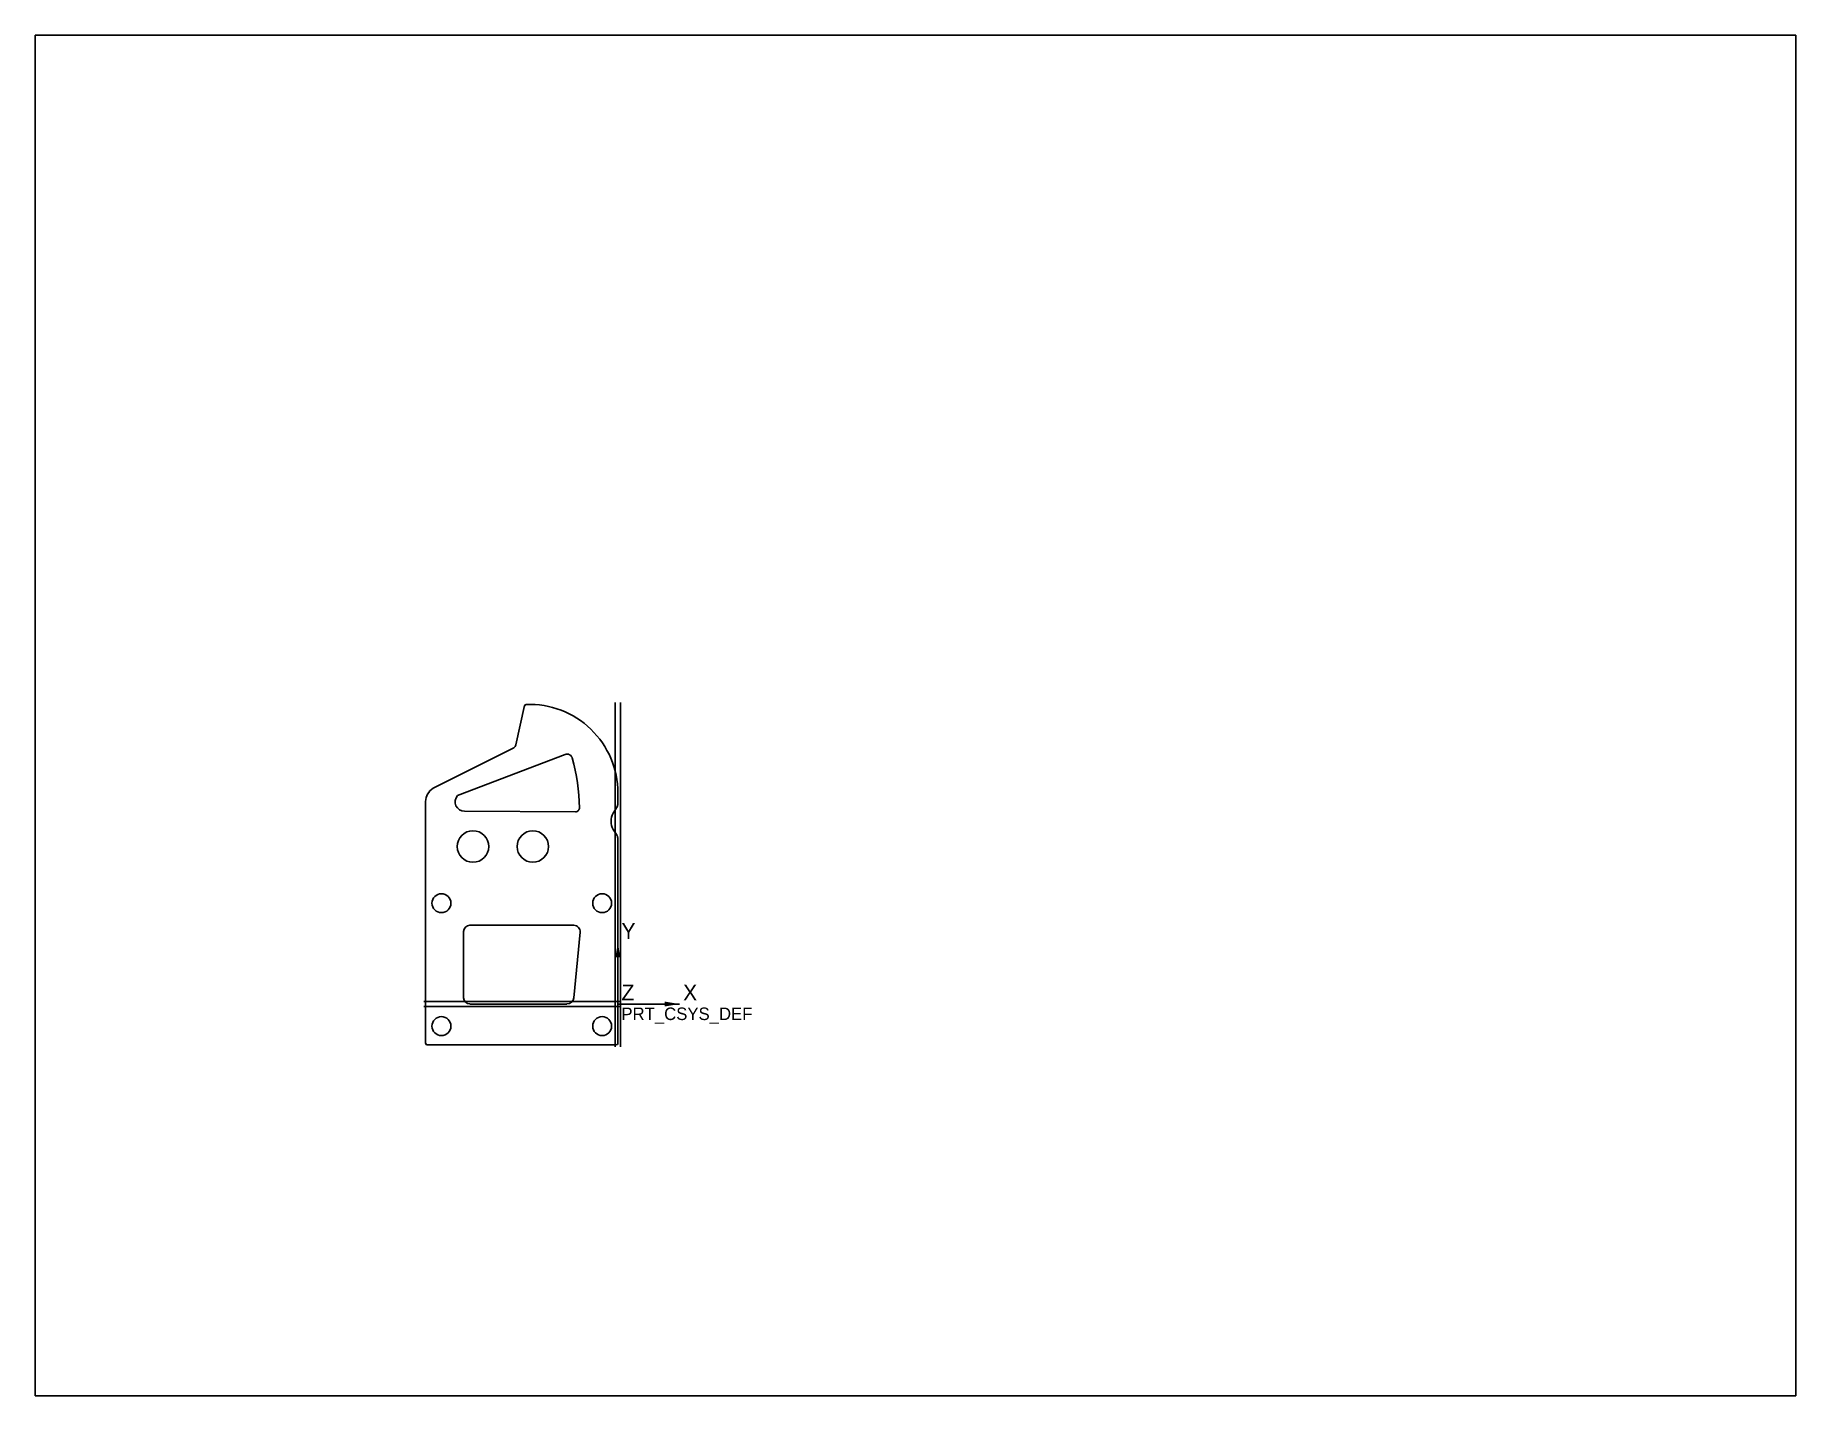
# Model space of a CAD drawing. Header units: inches. Extents: x 0 to 22, y 0 to 17.
import ezdxf

# ---------------------------------------------------------------- set-up
doc = ezdxf.new("R2010")
doc.units = ezdxf.units.IN
doc.header["$LTSCALE"] = 1.21
doc.header["$MEASUREMENT"] = 0
doc.layers.get('0').update_dxf_attribs({"linetype": 'CONTINUOUS'})
for name, color, linetype in [('01___PRT_ALL_DTM_PLN', 7, 'CONTINUOUS'), ('02___PRT_ALL_AXES', 7, 'CONTINUOUS'), ('05___PRT_ALL_DTM_CSYS', 7, 'CONTINUOUS')]:
    doc.layers.add(name, color=color, linetype=linetype)
doc.styles.get("Standard").update_dxf_attribs({"font": 'ar_wgl__.ttf'})

msp = doc.modelspace()

# ---------------------------------------------------------------- linework, layer by layer
at = {"color": 7, "linetype": 'CONTINUOUS'}
for p, q in [((0, 0), (0, 17)), ((0, 17), (22, 17)), ((22, 0), (22, 17)), ((0, 0), (22, 0))]:
    msp.add_line(p, q, dxfattribs=at)
at = {"layer": '01___PRT_ALL_DTM_PLN', "color": 9, "linetype": 'CONTINUOUS'}
for p, q in [((7.248, 8.664), (7.248, 4.359)), ((7.305, 4.862), (4.855, 4.862))]:
    msp.add_line(p, q, dxfattribs=at)
at = {"layer": '01___PRT_ALL_DTM_PLN', "color": 7, "linetype": 'CONTINUOUS'}
for p, q in [((7.314, 8.664), (7.314, 4.359)), ((7.305, 4.928), (4.855, 4.928))]:
    msp.add_line(p, q, dxfattribs=at)
at = {"layer": '02___PRT_ALL_AXES', "color": 7, "linetype": 'CONTINUOUS'}
for p, q in [((6.116, 8.623), (6.007, 8.133)), ((5.979, 8.098), (4.971, 7.591)), ((5.278, 7.499), (6.623, 8.013)), ((7.281, 7.397), (7.281, 7.533)), ((4.879, 7.424), (4.879, 4.403)), ((6.752, 7.297), (5.365, 7.306)), ((7.224, 7.28), (7.27, 7.357)), ((7.27, 7), (7.224, 7.077)), ((7.281, 4.403), (7.281, 6.96)), ((5.352, 4.974), (5.352, 5.8)), ((5.431, 5.879), (6.73, 5.879)), ((6.809, 5.793), (6.73, 4.973)), ((6.644, 4.895), (5.431, 4.895)), ((4.899, 4.383), (7.261, 4.383))]:
    msp.add_line(p, q, dxfattribs=at)
for centre, radius in [((5.47, 6.863), 0.197), ((6.218, 6.863), 0.197), ((5.076, 6.155), 0.118), ((7.084, 6.155), 0.118), ((5.076, 4.619), 0.118), ((7.084, 4.619), 0.118)]:
    msp.add_circle(centre, radius, dxfattribs=at)
for centre, radius, start, end in [((6.136, 8.618), 0.02, 92.0491, 167.408), ((6.175, 7.533), 1.106, 0, 92.0491), ((5.956, 8.144), 0.052, 296.7073, 347.408), ((6.647, 7.951), 0.0668, 15.3235, 110.9234), ((4.259, 7.297), 2.543, 1.1249, 15.3235), ((5.076, 7.424), 0.197, 122.2724, 180), ((5.361, 7.42), 0.114, 136.2606, 272.0129), ((6.752, 7.346), 0.0487, 269.616, 1.1249), ((7.392, 7.178), 0.197, 149.0362, 210.9638), ((7.202, 7.397), 0.0787, 329.0362, 360), ((7.202, 6.96), 0.0787, 0, 30.9638), ((5.431, 5.8), 0.0787, 90, 180), ((6.73, 5.8), 0.0787, 354.5396, 90), ((5.431, 4.974), 0.0787, 180, 270), ((6.644, 4.982), 0.0866, 270, 354.5396), ((4.899, 4.403), 0.0197, 180, 270), ((7.261, 4.403), 0.0197, 270, 360)]:
    msp.add_arc(centre, radius, start, end, dxfattribs=at)
at = {"layer": '05___PRT_ALL_DTM_CSYS', "color": 7, "linetype": 'CONTINUOUS', "true_color": 0x33ff33}
msp.add_line((7.281, 5.665), (7.281, 4.895), dxfattribs=at)
at = {"layer": '05___PRT_ALL_DTM_CSYS', "color": 7, "linetype": 'CONTINUOUS', "true_color": 0xff3333}
msp.add_line((8.051, 4.895), (7.281, 4.895), dxfattribs=at)
at = {"layer": '05___PRT_ALL_DTM_CSYS', "color": 7, "linetype": 'CONTINUOUS', "true_color": 0x33ff33}
msp.add_solid([(7.281, 5.665), (7.312, 5.477), (7.25, 5.477)], dxfattribs=at)
at = {"layer": '05___PRT_ALL_DTM_CSYS', "color": 7, "linetype": 'CONTINUOUS', "true_color": 0xff3333}
msp.add_solid([(8.051, 4.895), (7.864, 4.864), (7.864, 4.926)], dxfattribs=at)

# ---------------------------------------------------------------- texts
at = {"layer": '05___PRT_ALL_DTM_CSYS', "color": 7, "linetype": 'CONTINUOUS', "true_color": 0x33ff33, "insert": (7.325, 5.908), "char_height": 0.199, "width": 0.18484, "attachment_point": 1, "line_spacing_factor": 0.9}
msp.add_mtext('Y', dxfattribs=at)
at = {"layer": '05___PRT_ALL_DTM_CSYS', "color": 7, "linetype": 'CONTINUOUS', "true_color": 0x33ffff, "insert": (7.325, 5.138), "char_height": 0.199, "width": 0.16931, "attachment_point": 1, "line_spacing_factor": 0.9}
msp.add_mtext('Z', dxfattribs=at)
at = {"layer": '05___PRT_ALL_DTM_CSYS', "color": 7, "linetype": 'CONTINUOUS', "true_color": 0xff3333, "insert": (8.095, 5.138), "char_height": 0.199, "width": 0.18484, "attachment_point": 1, "line_spacing_factor": 0.9}
msp.add_mtext('X', dxfattribs=at)
at = {"layer": '05___PRT_ALL_DTM_CSYS', "color": 7, "linetype": 'CONTINUOUS', "insert": (7.325, 4.851), "char_height": 0.15625, "width": 1.70713, "attachment_point": 1, "line_spacing_factor": 0.9}
msp.add_mtext('PRT_CSYS_DEF', dxfattribs=at)

doc.saveas('drawing.dxf')
